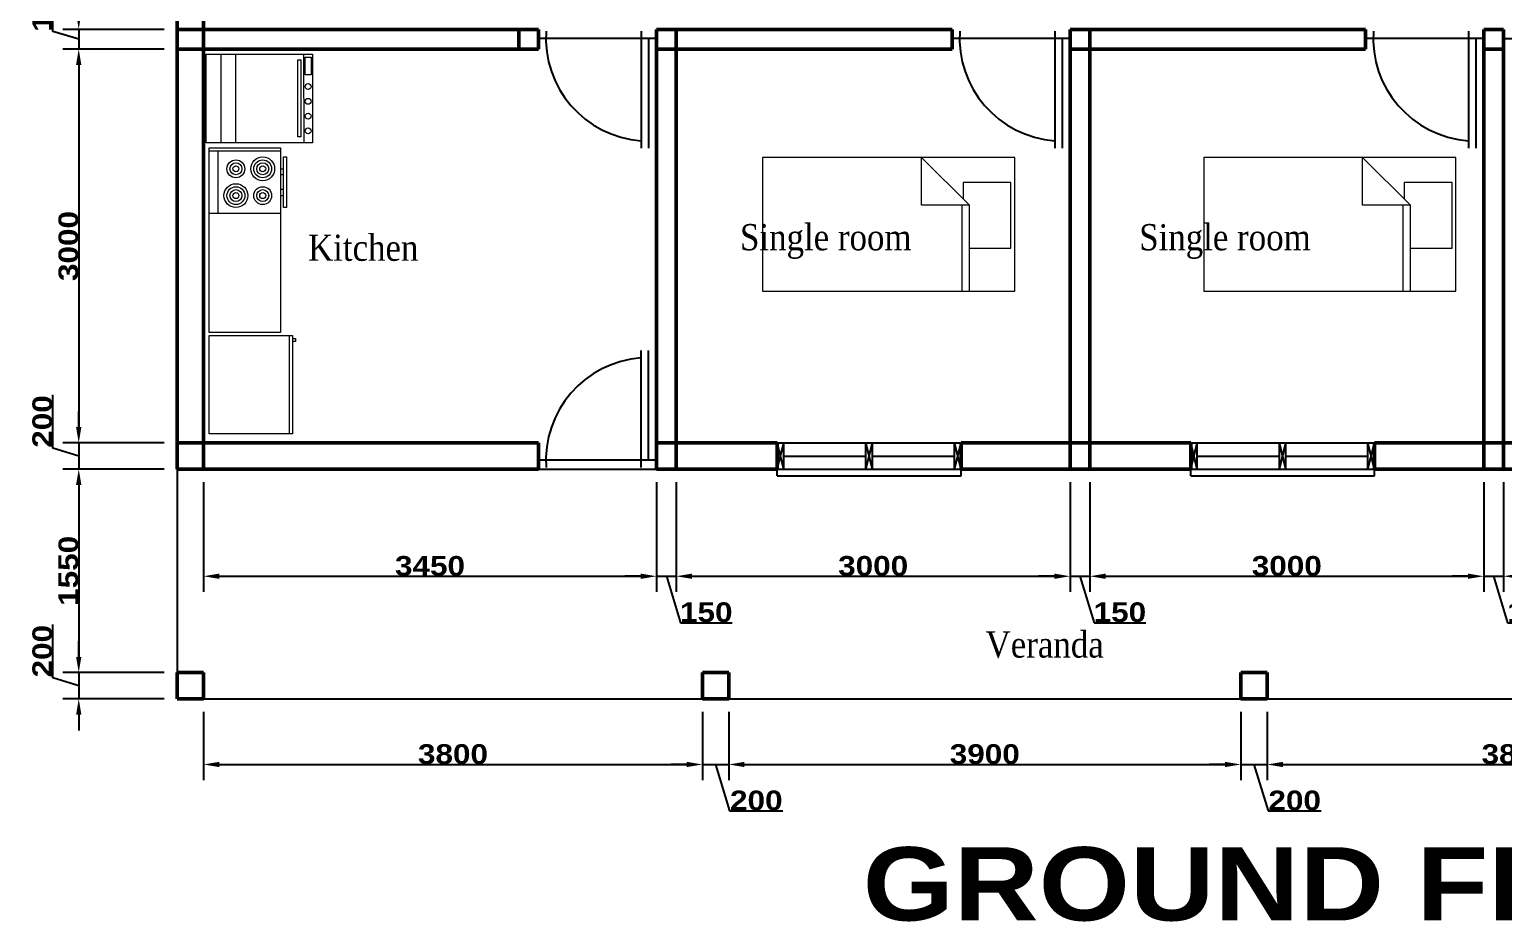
# Model space of a CAD drawing. Header units: metres. Extents: x -375439 to -92892, y 227570 to 490033.
# Drawn here: x -141303 to -130078, y 246348 to 253145 of the extents above; entities that cross this region are included whole.
import ezdxf

# ---------------------------------------------------------------- set-up
doc = ezdxf.new("R2010")
doc.units = ezdxf.units.M
doc.header["$MEASUREMENT"] = 0
doc.layers.add('.18', color=7, linetype='Continuous')
doc.layers.add('.20', color=7, linetype='Continuous')
for name, color, linetype, lineweight in [('.25', 1, 'Continuous', 25), ('.50', 7, 'Continuous', 50), ('dimensioning', 1, 'Continuous', 20), ('furniture', 8, 'Continuous', 18)]:
    doc.layers.add(name, color=color, linetype=linetype, lineweight=lineweight)
doc.styles.get("Standard").update_dxf_attribs({"font": ''})
doc.styles.get('Standard').set_extended_font_data('Arial Black')
doc.dimstyles.new('DIN', dxfattribs={"dimtxt": 150, "dimasz": 120, "dimexe": 120, "dimexo": 100, "dimtad": 1, "dimdec": 0, "dimdsep": 46, "dimtxsty": 'Standard', "dimcen": 2.5, "dimadec": 0, "dimazin": 0, "dimtfac": 1, "dimtdec": 0, "dimtmove": 0, "dimatfit": 3, "dimfxl": 1, "dimtvp": 1, "dimtolj": 1, "dimtzin": 0, "dimarcsym": 0})

# ---------------------------------------------------------------- blocks, each defined once
blk = doc.blocks.new('Range-Oven - 30 in front')
for p, q in [((0, 33.00005), (30, 33.00005)), ((30, 10), (0, 10)), ((0, 5), (30, 5))]:
    blk.add_line(p, q)
for points in [[(0, 0), (0, 36.00005), (30, 36.00005), (30, 0)], [(1, 33.50005), (1, 35.50005), (7, 35.50005), (7, 33.50005)], [(2, 31.00005), (2, 32.00005), (28, 32.00005), (28, 31.00005)]]:
    blk.add_lwpolyline(points, close=True)
for centre in [(11, 34.50005), (16, 34.50005), (21, 34.50005), (26, 34.50005)]:
    blk.add_circle(centre, 1)
blk = doc.blocks.new('*D131')
at = {"layer": 'Defpoints', "color": 0}
for p in [(-140178, 253145), (-140928, 252995), (-140178, 252995)]:
    blk.add_point(p, dxfattribs=at)
at = {"layer": 'dimensioning', "color": 0, "lineweight": -2}
for p, q in [((-141126, 253129), (-141126, 253524)), ((-140928, 253265), (-140928, 253385)), ((-140278, 253145), (-141048, 253145)), ((-140928, 253145), (-140928, 252995)), ((-140928, 253145), (-140928, 252995)), ((-140928, 253070), (-141126, 253129)), ((-140278, 252995), (-141048, 252995)), ((-140928, 252875), (-140928, 252755))]:
    blk.add_line(p, q, dxfattribs=at)
at = {"layer": 'dimensioning', "color": 0}
for points in [[(-140948, 253265), (-140908, 253265), (-140928, 253145)], [(-140948, 252875), (-140908, 252875), (-140928, 252995)]]:
    blk.add_solid(points, dxfattribs=at)
at = {"layer": 'dimensioning', "color": 0, "insert": (-141205, 253327), "char_height": 150, "attachment_point": 5, "rotation": 90}
blk.add_mtext('\\A1;150', dxfattribs=at)
blk = doc.blocks.new('*D132')
at = {"layer": 'Defpoints', "color": 0}
for p in [(-140178, 252995), (-140928, 249995), (-140178, 249995)]:
    blk.add_point(p, dxfattribs=at)
at = {"layer": 'dimensioning', "color": 0, "lineweight": -2}
for p, q in [((-140278, 252995), (-141048, 252995)), ((-140928, 252875), (-140928, 250115)), ((-140278, 249995), (-141048, 249995))]:
    blk.add_line(p, q, dxfattribs=at)
at = {"layer": 'dimensioning', "color": 0}
for points in [[(-140948, 252875), (-140908, 252875), (-140928, 252995)], [(-140948, 250115), (-140908, 250115), (-140928, 249995)]]:
    blk.add_solid(points, dxfattribs=at)
at = {"layer": 'dimensioning', "color": 0, "insert": (-141006, 251495), "char_height": 150, "attachment_point": 5, "rotation": 90}
blk.add_mtext('\\A1;3000', dxfattribs=at)
blk = doc.blocks.new('*D133')
at = {"layer": 'Defpoints', "color": 0}
for p in [(-140178, 249995), (-140928, 249795), (-140178, 249795)]:
    blk.add_point(p, dxfattribs=at)
at = {"layer": 'dimensioning', "color": 0, "lineweight": -2}
for p, q in [((-141126, 249954), (-141126, 250361)), ((-140928, 250115), (-140928, 250235)), ((-140278, 249995), (-141048, 249995)), ((-140928, 249995), (-140928, 249795)), ((-140928, 249995), (-140928, 249795)), ((-140928, 249895), (-141126, 249954)), ((-140278, 249795), (-141048, 249795)), ((-140928, 249675), (-140928, 249555))]:
    blk.add_line(p, q, dxfattribs=at)
at = {"layer": 'dimensioning', "color": 0}
for points in [[(-140948, 250115), (-140908, 250115), (-140928, 249995)], [(-140948, 249675), (-140908, 249675), (-140928, 249795)]]:
    blk.add_solid(points, dxfattribs=at)
at = {"layer": 'dimensioning', "color": 0, "insert": (-141205, 250158), "char_height": 150, "attachment_point": 5, "rotation": 90}
blk.add_mtext('\\A1;200', dxfattribs=at)
blk = doc.blocks.new('*D134')
at = {"layer": 'Defpoints', "color": 0}
for p in [(-140178, 249795), (-140928, 248245), (-140178, 248245)]:
    blk.add_point(p, dxfattribs=at)
at = {"layer": 'dimensioning', "color": 0, "lineweight": -2}
for p, q in [((-140278, 249795), (-141048, 249795)), ((-140928, 249675), (-140928, 248365)), ((-140278, 248245), (-141048, 248245))]:
    blk.add_line(p, q, dxfattribs=at)
at = {"layer": 'dimensioning', "color": 0}
for points in [[(-140948, 249675), (-140908, 249675), (-140928, 249795)], [(-140948, 248365), (-140908, 248365), (-140928, 248245)]]:
    blk.add_solid(points, dxfattribs=at)
at = {"layer": 'dimensioning', "color": 0, "insert": (-141006, 249020), "char_height": 150, "attachment_point": 5, "rotation": 90}
blk.add_mtext('\\A1;1550', dxfattribs=at)
blk = doc.blocks.new('*D135')
at = {"layer": 'Defpoints', "color": 0}
for p in [(-140178, 248245), (-140928, 248045), (-140178, 248045)]:
    blk.add_point(p, dxfattribs=at)
at = {"layer": 'dimensioning', "color": 0, "lineweight": -2}
for p, q in [((-141126, 248204), (-141126, 248611)), ((-140928, 248365), (-140928, 248485)), ((-140928, 248145), (-141126, 248204)), ((-140278, 248245), (-141048, 248245)), ((-140928, 248245), (-140928, 248045)), ((-140928, 248245), (-140928, 248045)), ((-140278, 248045), (-141048, 248045)), ((-140928, 247925), (-140928, 247805))]:
    blk.add_line(p, q, dxfattribs=at)
at = {"layer": 'dimensioning', "color": 0}
for points in [[(-140948, 248365), (-140908, 248365), (-140928, 248245)], [(-140948, 247925), (-140908, 247925), (-140928, 248045)]]:
    blk.add_solid(points, dxfattribs=at)
at = {"layer": 'dimensioning', "color": 0, "insert": (-141205, 248408), "char_height": 150, "attachment_point": 5, "rotation": 90}
blk.add_mtext('\\A1;200', dxfattribs=at)
blk = doc.blocks.new('*D138')
at = {"layer": 'Defpoints', "color": 0}
for p in [(-139978, 249795), (-136528, 249795), (-136528, 248979)]:
    blk.add_point(p, dxfattribs=at)
at = {"layer": 'dimensioning', "color": 0, "lineweight": -2}
for p, q in [((-139978, 249695), (-139978, 248859)), ((-136528, 249695), (-136528, 248859)), ((-139858, 248979), (-136648, 248979))]:
    blk.add_line(p, q, dxfattribs=at)
at = {"layer": 'dimensioning', "color": 0}
for points in [[(-139858, 248999), (-139858, 248959), (-139978, 248979)], [(-136648, 248999), (-136648, 248959), (-136528, 248979)]]:
    blk.add_solid(points, dxfattribs=at)
at = {"layer": 'dimensioning', "color": 0, "insert": (-138253, 249057), "char_height": 150, "attachment_point": 5}
blk.add_mtext('\\A1;3450', dxfattribs=at)
blk = doc.blocks.new('*D139')
at = {"layer": 'Defpoints', "color": 0}
for p in [(-136528, 249795), (-136378, 249795), (-136378, 248979)]:
    blk.add_point(p, dxfattribs=at)
at = {"layer": 'dimensioning', "color": 0, "lineweight": -2}
for p, q in [((-136528, 249695), (-136528, 248859)), ((-136378, 249695), (-136378, 248859)), ((-136648, 248979), (-136768, 248979)), ((-136528, 248979), (-136378, 248979)), ((-136528, 248979), (-136378, 248979)), ((-136453, 248979), (-136346, 248625)), ((-136258, 248979), (-136138, 248979)), ((-136346, 248625), (-135952, 248625))]:
    blk.add_line(p, q, dxfattribs=at)
at = {"layer": 'dimensioning', "color": 0}
for points in [[(-136648, 248999), (-136648, 248959), (-136528, 248979)], [(-136258, 248999), (-136258, 248959), (-136378, 248979)]]:
    blk.add_solid(points, dxfattribs=at)
at = {"layer": 'dimensioning', "color": 0, "insert": (-136149, 248704), "char_height": 150, "attachment_point": 5}
blk.add_mtext('\\A1;150', dxfattribs=at)
blk = doc.blocks.new('*D140')
at = {"layer": 'Defpoints', "color": 0}
for p in [(-136378, 249795), (-133378, 249795), (-133378, 248979)]:
    blk.add_point(p, dxfattribs=at)
at = {"layer": 'dimensioning', "color": 0, "lineweight": -2}
for p, q in [((-136378, 249695), (-136378, 248859)), ((-133378, 249695), (-133378, 248859)), ((-136258, 248979), (-133498, 248979))]:
    blk.add_line(p, q, dxfattribs=at)
at = {"layer": 'dimensioning', "color": 0}
for points in [[(-136258, 248999), (-136258, 248959), (-136378, 248979)], [(-133498, 248999), (-133498, 248959), (-133378, 248979)]]:
    blk.add_solid(points, dxfattribs=at)
at = {"layer": 'dimensioning', "color": 0, "insert": (-134878, 249057), "char_height": 150, "attachment_point": 5}
blk.add_mtext('\\A1;3000', dxfattribs=at)
blk = doc.blocks.new('*D141')
at = {"layer": 'Defpoints', "color": 0}
for p in [(-133378, 249795), (-133228, 249795), (-133228, 248979)]:
    blk.add_point(p, dxfattribs=at)
at = {"layer": 'dimensioning', "color": 0, "lineweight": -2}
for p, q in [((-133378, 249695), (-133378, 248859)), ((-133228, 249695), (-133228, 248859)), ((-133498, 248979), (-133618, 248979)), ((-133378, 248979), (-133228, 248979)), ((-133378, 248979), (-133228, 248979)), ((-133303, 248979), (-133196, 248625)), ((-133108, 248979), (-132988, 248979)), ((-133196, 248625), (-132802, 248625))]:
    blk.add_line(p, q, dxfattribs=at)
at = {"layer": 'dimensioning', "color": 0}
for points in [[(-133498, 248999), (-133498, 248959), (-133378, 248979)], [(-133108, 248999), (-133108, 248959), (-133228, 248979)]]:
    blk.add_solid(points, dxfattribs=at)
at = {"layer": 'dimensioning', "color": 0, "insert": (-132999, 248704), "char_height": 150, "attachment_point": 5}
blk.add_mtext('\\A1;150', dxfattribs=at)
blk = doc.blocks.new('*D142')
at = {"layer": 'Defpoints', "color": 0}
for p in [(-133228, 249795), (-130228, 249795), (-130228, 248979)]:
    blk.add_point(p, dxfattribs=at)
at = {"layer": 'dimensioning', "color": 0, "lineweight": -2}
for p, q in [((-133228, 249695), (-133228, 248859)), ((-130228, 249695), (-130228, 248859)), ((-133108, 248979), (-130348, 248979))]:
    blk.add_line(p, q, dxfattribs=at)
at = {"layer": 'dimensioning', "color": 0}
for points in [[(-133108, 248999), (-133108, 248959), (-133228, 248979)], [(-130348, 248999), (-130348, 248959), (-130228, 248979)]]:
    blk.add_solid(points, dxfattribs=at)
at = {"layer": 'dimensioning', "color": 0, "insert": (-131728, 249057), "char_height": 150, "attachment_point": 5}
blk.add_mtext('\\A1;3000', dxfattribs=at)
blk = doc.blocks.new('*D143')
at = {"layer": 'Defpoints', "color": 0}
for p in [(-130228, 249795), (-130078, 249795), (-130078, 248979)]:
    blk.add_point(p, dxfattribs=at)
at = {"layer": 'dimensioning', "color": 0, "lineweight": -2}
for p, q in [((-130228, 249695), (-130228, 248859)), ((-130078, 249695), (-130078, 248859)), ((-130348, 248979), (-130468, 248979)), ((-130228, 248979), (-130078, 248979)), ((-130228, 248979), (-130078, 248979)), ((-130153, 248979), (-130046, 248625)), ((-129958, 248979), (-129838, 248979)), ((-130046, 248625), (-129652, 248625))]:
    blk.add_line(p, q, dxfattribs=at)
at = {"layer": 'dimensioning', "color": 0}
for points in [[(-130348, 248999), (-130348, 248959), (-130228, 248979)], [(-129958, 248999), (-129958, 248959), (-130078, 248979)]]:
    blk.add_solid(points, dxfattribs=at)
at = {"layer": 'dimensioning', "color": 0, "insert": (-129849, 248704), "char_height": 150, "attachment_point": 5}
blk.add_mtext('\\A1;150', dxfattribs=at)
blk = doc.blocks.new('*D144')
at = {"layer": 'Defpoints', "color": 0}
for p in [(-130078, 249795), (-127078, 249795), (-127078, 248979)]:
    blk.add_point(p, dxfattribs=at)
at = {"layer": 'dimensioning', "color": 0, "lineweight": -2}
for p, q in [((-130078, 249695), (-130078, 248859)), ((-127078, 249695), (-127078, 248859)), ((-129958, 248979), (-127198, 248979))]:
    blk.add_line(p, q, dxfattribs=at)
at = {"layer": 'dimensioning', "color": 0}
for points in [[(-129958, 248999), (-129958, 248959), (-130078, 248979)], [(-127198, 248999), (-127198, 248959), (-127078, 248979)]]:
    blk.add_solid(points, dxfattribs=at)
at = {"layer": 'dimensioning', "color": 0, "insert": (-128578, 249057), "char_height": 150, "attachment_point": 5}
blk.add_mtext('\\A1;3000', dxfattribs=at)
blk = doc.blocks.new('*D148')
at = {"layer": 'Defpoints', "color": 0}
for p in [(-139978, 248045), (-136178, 248045), (-136178, 247545)]:
    blk.add_point(p, dxfattribs=at)
at = {"layer": 'dimensioning', "color": 0, "lineweight": -2}
for p, q in [((-139978, 247945), (-139978, 247425)), ((-136178, 247945), (-136178, 247425)), ((-139858, 247545), (-136298, 247545))]:
    blk.add_line(p, q, dxfattribs=at)
at = {"layer": 'dimensioning', "color": 0}
for points in [[(-139858, 247565), (-139858, 247525), (-139978, 247545)], [(-136298, 247565), (-136298, 247525), (-136178, 247545)]]:
    blk.add_solid(points, dxfattribs=at)
at = {"layer": 'dimensioning', "color": 0, "insert": (-138078, 247623), "char_height": 150, "attachment_point": 5}
blk.add_mtext('\\A1;3800', dxfattribs=at)
blk = doc.blocks.new('*D149')
at = {"layer": 'Defpoints', "color": 0}
for p in [(-136178, 248045), (-135978, 248045), (-135978, 247545)]:
    blk.add_point(p, dxfattribs=at)
at = {"layer": 'dimensioning', "color": 0, "lineweight": -2}
for p, q in [((-136178, 247945), (-136178, 247425)), ((-135978, 247945), (-135978, 247425)), ((-136298, 247545), (-136418, 247545)), ((-136178, 247545), (-135978, 247545)), ((-136178, 247545), (-135978, 247545)), ((-136078, 247545), (-135971, 247191)), ((-135858, 247545), (-135738, 247545)), ((-135971, 247191), (-135565, 247191))]:
    blk.add_line(p, q, dxfattribs=at)
at = {"layer": 'dimensioning', "color": 0}
for points in [[(-136298, 247565), (-136298, 247525), (-136178, 247545)], [(-135858, 247565), (-135858, 247525), (-135978, 247545)]]:
    blk.add_solid(points, dxfattribs=at)
at = {"layer": 'dimensioning', "color": 0, "insert": (-135768, 247270), "char_height": 150, "attachment_point": 5}
blk.add_mtext('\\A1;200', dxfattribs=at)
blk = doc.blocks.new('*D150')
at = {"layer": 'Defpoints', "color": 0}
for p in [(-135978, 248045), (-132078, 248045), (-132078, 247545)]:
    blk.add_point(p, dxfattribs=at)
at = {"layer": 'dimensioning', "color": 0, "lineweight": -2}
for p, q in [((-135978, 247945), (-135978, 247425)), ((-132078, 247945), (-132078, 247425)), ((-135858, 247545), (-132198, 247545))]:
    blk.add_line(p, q, dxfattribs=at)
at = {"layer": 'dimensioning', "color": 0}
for points in [[(-135858, 247565), (-135858, 247525), (-135978, 247545)], [(-132198, 247565), (-132198, 247525), (-132078, 247545)]]:
    blk.add_solid(points, dxfattribs=at)
at = {"layer": 'dimensioning', "color": 0, "insert": (-134028, 247623), "char_height": 150, "attachment_point": 5}
blk.add_mtext('\\A1;3900', dxfattribs=at)
blk = doc.blocks.new('*D151')
at = {"layer": 'Defpoints', "color": 0}
for p in [(-132078, 248045), (-131878, 248045), (-131878, 247545)]:
    blk.add_point(p, dxfattribs=at)
at = {"layer": 'dimensioning', "color": 0, "lineweight": -2}
for p, q in [((-132078, 247945), (-132078, 247425)), ((-131878, 247945), (-131878, 247425)), ((-132198, 247545), (-132318, 247545)), ((-132078, 247545), (-131878, 247545)), ((-132078, 247545), (-131878, 247545)), ((-131978, 247545), (-131871, 247191)), ((-131758, 247545), (-131638, 247545)), ((-131871, 247191), (-131465, 247191))]:
    blk.add_line(p, q, dxfattribs=at)
at = {"layer": 'dimensioning', "color": 0}
for points in [[(-132198, 247565), (-132198, 247525), (-132078, 247545)], [(-131758, 247565), (-131758, 247525), (-131878, 247545)]]:
    blk.add_solid(points, dxfattribs=at)
at = {"layer": 'dimensioning', "color": 0, "insert": (-131668, 247270), "char_height": 150, "attachment_point": 5}
blk.add_mtext('\\A1;200', dxfattribs=at)
blk = doc.blocks.new('*D152')
at = {"layer": 'Defpoints', "color": 0}
for p in [(-131878, 248045), (-128078, 248045), (-128078, 247545)]:
    blk.add_point(p, dxfattribs=at)
at = {"layer": 'dimensioning', "color": 0, "lineweight": -2}
for p, q in [((-131878, 247945), (-131878, 247425)), ((-128078, 247945), (-128078, 247425)), ((-131758, 247545), (-128198, 247545))]:
    blk.add_line(p, q, dxfattribs=at)
at = {"layer": 'dimensioning', "color": 0}
for points in [[(-131758, 247565), (-131758, 247525), (-131878, 247545)], [(-128198, 247565), (-128198, 247525), (-128078, 247545)]]:
    blk.add_solid(points, dxfattribs=at)
at = {"layer": 'dimensioning', "color": 0, "insert": (-129978, 247623), "char_height": 150, "attachment_point": 5}
blk.add_mtext('\\A1;3800', dxfattribs=at)

msp = doc.modelspace()

# ---------------------------------------------------------------- linework, layer by layer
at = {"layer": '.20'}
for p, q in [((-139977.6, 253144.8), (-139977.6, 249794.8)), ((-135608.1, 249994.8), (-135608.1, 249794.8)), ((-134208.1, 249994.8), (-134208.1, 249794.8)), ((-132459.8, 249994.8), (-132459.8, 249794.8)), ((-131059.8, 249994.8), (-131059.8, 249794.8)), ((-140177.6, 249794.8), (-140177.6, 248044.8)), ((-137427.6, 249794.8), (-136527.6, 249794.8)), ((-140177.6, 248044.8), (-123877.6, 248044.8))]:
    msp.add_line(p, q, dxfattribs=at)
at = {"layer": '.25'}
for p, q in [((-136527.6, 253076.8), (-137427.6, 253076.8)), ((-136644.7, 253132.6), (-136644.7, 252239.7)), ((-136588.9, 253076.8), (-136588.9, 252239.7)), ((-133377.6, 253076.8), (-134277.6, 253076.8)), ((-133494.7, 253132.6), (-133494.7, 252239.7)), ((-133438.9, 253076.8), (-133438.9, 252239.7)), ((-130227.6, 253076.8), (-131127.6, 253076.8)), ((-130344.7, 253132.6), (-130344.7, 252239.7)), ((-130288.9, 253076.8), (-130288.9, 252239.7)), ((-130077.6, 253076.8), (-129177.6, 253076.8)), ((-136644.7, 249807), (-136644.7, 250699.9)), ((-136588.9, 249862.8), (-136588.9, 250699.9)), ((-135608.1, 249994.8), (-134208.1, 249994.8)), ((-135558.1, 249794.8), (-135608.1, 249994.8)), ((-135608.1, 249794.8), (-135558.1, 249994.8)), ((-135558.1, 249794.8), (-135558.1, 249994.8)), ((-134883.1, 249794.8), (-134933.1, 249994.8)), ((-134933.1, 249794.8), (-134883.1, 249994.8)), ((-134933.1, 249794.8), (-134933.1, 249994.8)), ((-134883.1, 249794.8), (-134883.1, 249994.8)), ((-134208.1, 249794.8), (-134258.1, 249994.8)), ((-134258.1, 249794.8), (-134208.1, 249994.8)), ((-134258.1, 249794.8), (-134258.1, 249994.8)), ((-132459.8, 249994.8), (-131059.8, 249994.8)), ((-132409.8, 249794.8), (-132459.8, 249994.8)), ((-132459.8, 249794.8), (-132409.8, 249994.8)), ((-132409.8, 249794.8), (-132409.8, 249994.8)), ((-131734.8, 249794.8), (-131784.8, 249994.8)), ((-131784.8, 249794.8), (-131734.8, 249994.8)), ((-131784.8, 249794.8), (-131784.8, 249994.8)), ((-131734.8, 249794.8), (-131734.8, 249994.8)), ((-131059.8, 249794.8), (-131109.8, 249994.8)), ((-131109.8, 249794.8), (-131059.8, 249994.8)), ((-131109.8, 249794.8), (-131109.8, 249994.8)), ((-135558.1, 249894.8), (-134933.1, 249894.8)), ((-134883.1, 249894.8), (-134258.1, 249894.8)), ((-132409.8, 249894.8), (-131784.8, 249894.8)), ((-131734.8, 249894.8), (-131109.8, 249894.8)), ((-136527.6, 249862.8), (-137427.6, 249862.8)), ((-135608.1, 249794.8), (-134208.1, 249794.8)), ((-135608.1, 249744.8), (-135608.1, 249794.8)), ((-134208.1, 249744.8), (-134208.1, 249794.8)), ((-132459.8, 249794.8), (-131059.8, 249794.8)), ((-132459.8, 249744.8), (-132459.8, 249794.8)), ((-131059.8, 249744.8), (-131059.8, 249794.8)), ((-135608.1, 249744.8), (-134208.1, 249744.8)), ((-132459.8, 249744.8), (-131059.8, 249744.8))]:
    msp.add_line(p, q, dxfattribs=at)
for centre, start, end in [((-136588.9, 253076.8), 175.90396, 265.90396), ((-133438.9, 253076.8), 175.90396, 265.90396), ((-130288.9, 253076.8), 175.90396, 265.90396), ((-136588.9, 249862.8), 94.09604, 184.09604)]:
    msp.add_arc(centre, 781.2, start, end, dxfattribs=at)
at = {"layer": '.50'}
for p, q in [((-140177.6, 257694.8), (-140177.6, 249794.8)), ((-139977.6, 256417.8), (-139977.6, 249794.8)), ((-140177.6, 253144.8), (-137427.6, 253144.8)), ((-137577.6, 253144.8), (-137577.6, 252994.8)), ((-137427.6, 253144.8), (-137427.6, 252994.8)), ((-136527.6, 253144.8), (-136527.6, 249794.8)), ((-136527.6, 253144.8), (-134277.6, 253144.8)), ((-136377.6, 253144.8), (-136377.6, 249794.8)), ((-134277.6, 253144.8), (-134277.6, 252994.8)), ((-133377.6, 253144.8), (-133377.6, 249794.8)), ((-133377.6, 253144.8), (-131127.6, 253144.8)), ((-133227.6, 253144.8), (-133227.6, 249794.8)), ((-131127.6, 253144.8), (-131127.6, 252994.8)), ((-130227.6, 253144.8), (-130227.6, 249794.8)), ((-130227.6, 253144.8), (-130077.6, 253144.8)), ((-130077.6, 253144.8), (-130077.6, 249794.8)), ((-140177.6, 252994.8), (-137427.6, 252994.8)), ((-136527.6, 252994.8), (-134277.6, 252994.8)), ((-133377.6, 252994.8), (-131127.6, 252994.8)), ((-130227.6, 252994.8), (-130077.6, 252994.8)), ((-140177.6, 249994.8), (-137427.6, 249994.8)), ((-137427.6, 249994.8), (-137427.6, 249794.8)), ((-136527.6, 249994.8), (-135608.1, 249994.8)), ((-135608.1, 249794.8), (-135608.1, 249994.8)), ((-135608.1, 249794.8), (-135608.1, 249994.8)), ((-134208.1, 249994.8), (-132459.8, 249994.8)), ((-134208.1, 249794.8), (-134208.1, 249994.8)), ((-132459.8, 249794.8), (-132459.8, 249994.8)), ((-132459.8, 249794.8), (-132459.8, 249994.8)), ((-131059.8, 249994.8), (-129336.6, 249994.8)), ((-131059.8, 249794.8), (-131059.8, 249994.8)), ((-140177.6, 249794.8), (-137427.6, 249794.8)), ((-136527.6, 249794.8), (-135608.1, 249794.8)), ((-134208.1, 249794.8), (-132459.8, 249794.8)), ((-131059.8, 249794.8), (-129336.6, 249794.8)), ((-140177.6, 248244.8), (-139977.6, 248244.8)), ((-140177.6, 248244.8), (-140177.6, 248044.8)), ((-139977.6, 248244.8), (-139977.6, 248044.8)), ((-136177.6, 248244.8), (-135977.6, 248244.8)), ((-136177.6, 248244.8), (-136177.6, 248044.8)), ((-135977.6, 248244.8), (-135977.6, 248044.8)), ((-132077.6, 248244.8), (-131877.6, 248244.8)), ((-132077.6, 248244.8), (-132077.6, 248044.8)), ((-131877.6, 248244.8), (-131877.6, 248044.8)), ((-140177.6, 248044.8), (-139977.6, 248044.8)), ((-136177.6, 248044.8), (-135977.6, 248044.8)), ((-132077.6, 248044.8), (-131877.6, 248044.8))]:
    msp.add_line(p, q, dxfattribs=at)
at = {"layer": 'furniture'}
for p, q in [((-139935.3, 252241.8), (-139390.8, 252242)), ((-139934.8, 250835.2), (-139935.3, 252241.8)), ((-139390.8, 252242), (-139390.3, 250835.4)), ((-139867.1, 251742.7), (-139867.3, 252219.1)), ((-135720, 252170), (-135720, 251150)), ((-133800, 252170), (-135720, 252170)), ((-134510.4, 252170), (-134145.6, 251805.2)), ((-134510.4, 251805.2), (-134510.4, 252170)), ((-133800, 251150), (-133800, 252170)), ((-132360, 252170), (-132360, 251150)), ((-130440, 252170), (-132360, 252170)), ((-131150.4, 252170), (-130785.6, 251805.2)), ((-131150.4, 251805.2), (-131150.4, 252170)), ((-130440, 251150), (-130440, 252170)), ((-139390.8, 252083.2), (-139368.1, 252083.2)), ((-139368.1, 252037.8), (-139390.8, 252037.8)), ((-139368, 251924.4), (-139390.7, 251924.4)), ((-134193.6, 251978), (-134193.6, 251853.2)), ((-133828.8, 251978), (-134193.6, 251978)), ((-133828.8, 251478.8), (-133828.8, 251978)), ((-130833.6, 251978), (-130833.6, 251853.2)), ((-130468.8, 251978), (-130833.6, 251978)), ((-130468.8, 251478.8), (-130468.8, 251978)), ((-139390.7, 251879), (-139368, 251879)), ((-134145.6, 251805.2), (-134510.4, 251805.2)), ((-134203.2, 251805.2), (-134203.2, 251150)), ((-134145.6, 251150), (-134145.6, 251805.2)), ((-130785.6, 251805.2), (-131150.4, 251805.2)), ((-130843.2, 251805.2), (-130843.2, 251150)), ((-130785.6, 251150), (-130785.6, 251805.2)), ((-134145.6, 251478.8), (-133828.8, 251478.8)), ((-130785.6, 251478.8), (-130468.8, 251478.8)), ((-135720, 251150), (-133800, 251150)), ((-132360, 251150), (-130440, 251150)), ((-139390.3, 250835.4), (-139934.8, 250835.2)), ((-139321.9, 250064), (-139322.2, 250812.7)), ((-139299.5, 250790), (-139276.8, 250790)), ((-139276.8, 250790), (-139276.8, 250767.4)), ((-139276.8, 250767.4), (-139299.5, 250767.3))]:
    msp.add_line(p, q, dxfattribs=at)
for points in [[(-139390.6, 251742.9), (-139935.1, 251742.7), (-139935.3, 252219.1), (-139390.8, 252219.3)], [(-139345.3, 251788.3), (-139368, 251788.3), (-139368.1, 252173.9), (-139345.4, 252174)], [(-139299.3, 250064), (-139934.5, 250063.8), (-139934.8, 250812.5), (-139299.5, 250812.7)]]:
    msp.add_lwpolyline(points, close=True, dxfattribs=at)
for centre, radius in [((-139731.1, 252083.1), 68.1), ((-139731.1, 252083.1), 45.4), ((-139526.9, 252083.1), 90.8), ((-139526.9, 252083.1), 68.1), ((-139526.9, 252083.1), 45.4), ((-139731.1, 252083.1), 22.7), ((-139526.9, 252083.1), 22.7), ((-139731, 251878.9), 90.8), ((-139731, 251878.9), 68.1), ((-139731, 251878.9), 45.4), ((-139731, 251878.9), 22.7), ((-139526.8, 251879), 68.1), ((-139526.8, 251879), 45.4), ((-139526.8, 251879), 22.7)]:
    msp.add_circle(centre, radius, dxfattribs=at)

# ---------------------------------------------------------------- block references
at = {"layer": 'furniture', "xscale": 22.5, "yscale": 22.5, "zscale": 22.5, "rotation": 270.0217547258644}
msp.add_blockref('Range-Oven - 30 in front', (-139957.5, 252957), dxfattribs=at)

# ---------------------------------------------------------------- texts
at = {"layer": '.18', "char_height": 200, "width": 4077.3, "attachment_point": 1}
for s, insert in [('{\\fGaramond|b0|i0|c0|p18;Kitchen}', (-139182, 251582.2)), ('{\\fGaramond|b0|i0|c0|p18;Single room}', (-135892, 251662.2)), ('{\\fGaramond|b0|i0|c0|p18;Single room}', (-132852, 251662.2)), ('{\\fGaramond|b0|i0|c0|p18;Veranda}', (-134022, 248559.3))]:
    msp.add_mtext(s, dxfattribs=dict(at, insert=insert))
at = {"layer": '.20'}
msp.add_text('GROUND FLOOR PLAN', height=558.665, dxfattribs=at).set_placement((-134957.3, 246356.2))

# ---------------------------------------------------------------- dimensions: what is measured, and where the dimension line sits
at = {"layer": 'dimensioning'}
for base, p1, p2, picture, middle in [((-140927.9, 252994.8), (-140177.6, 253144.8), (-140177.6, 252994.8), '*D131', (-141204.6, 253130)), ((-140927.9, 249994.8), (-140177.6, 252994.8), (-140177.6, 249994.8), '*D132', (-141006.1, 251494.8)), ((-140927.9, 249794.8), (-140177.6, 249994.8), (-140177.6, 249794.8), '*D133', (-141204.6, 249955)), ((-140927.9, 248244.8), (-140177.6, 249794.8), (-140177.6, 248244.8), '*D134', (-141006.1, 249019.8)), ((-140927.9, 248044.8), (-140177.6, 248244.8), (-140177.6, 248044.8), '*D135', (-141204.6, 248205))]:
    dim = msp.add_linear_dim(base=base, p1=p1, p2=p2, angle=90, dimstyle='DIN', override={"dimtmove": 1}, dxfattribs=at)
    dim.commit()
    dim.dimension.update_dxf_attribs({"geometry": picture, "text_midpoint": middle})
for base, p1, p2, picture, middle in [((-136527.6, 248979.1), (-139977.6, 249794.8), (-136527.6, 249794.8), '*D138', (-138252.6, 249057.3)), ((-136177.6, 247545), (-139977.6, 248044.8), (-136177.6, 248044.8), '*D148', (-138077.6, 247623.2))]:
    dim = msp.add_linear_dim(base=base, p1=p1, p2=p2, dimstyle='DIN', dxfattribs=at)
    dim.commit()
    dim.dimension.update_dxf_attribs({"geometry": picture, "text_midpoint": middle})
for base, p1, p2, picture, middle in [((-136377.6, 248979.1), (-136527.6, 249794.8), (-136377.6, 249794.8), '*D139', (-136345.9, 248703.6)), ((-133377.6, 248979.1), (-136377.6, 249794.8), (-133377.6, 249794.8), '*D140', (-134877.6, 249057.3)), ((-133227.6, 248979.1), (-133377.6, 249794.8), (-133227.6, 249794.8), '*D141', (-133195.9, 248703.6)), ((-130227.6, 248979.1), (-133227.6, 249794.8), (-130227.6, 249794.8), '*D142', (-131727.6, 249057.3)), ((-130077.6, 248979.1), (-130227.6, 249794.8), (-130077.6, 249794.8), '*D143', (-130045.9, 248703.6)), ((-127077.6, 248979.1), (-130077.6, 249794.8), (-127077.6, 249794.8), '*D144', (-128577.6, 249057.3)), ((-135977.6, 247545), (-136177.6, 248044.8), (-135977.6, 248044.8), '*D149', (-135970.9, 247269.6)), ((-132077.6, 247545), (-135977.6, 248044.8), (-132077.6, 248044.8), '*D150', (-134027.6, 247623.2)), ((-131877.6, 247545), (-132077.6, 248044.8), (-131877.6, 248044.8), '*D151', (-131870.9, 247269.6)), ((-128077.6, 247545), (-131877.6, 248044.8), (-128077.6, 248044.8), '*D152', (-129977.6, 247623.2))]:
    dim = msp.add_linear_dim(base=base, p1=p1, p2=p2, dimstyle='DIN', override={"dimtmove": 1}, dxfattribs=at)
    dim.commit()
    dim.dimension.update_dxf_attribs({"geometry": picture, "text_midpoint": middle})

doc.saveas('drawing.dxf')
